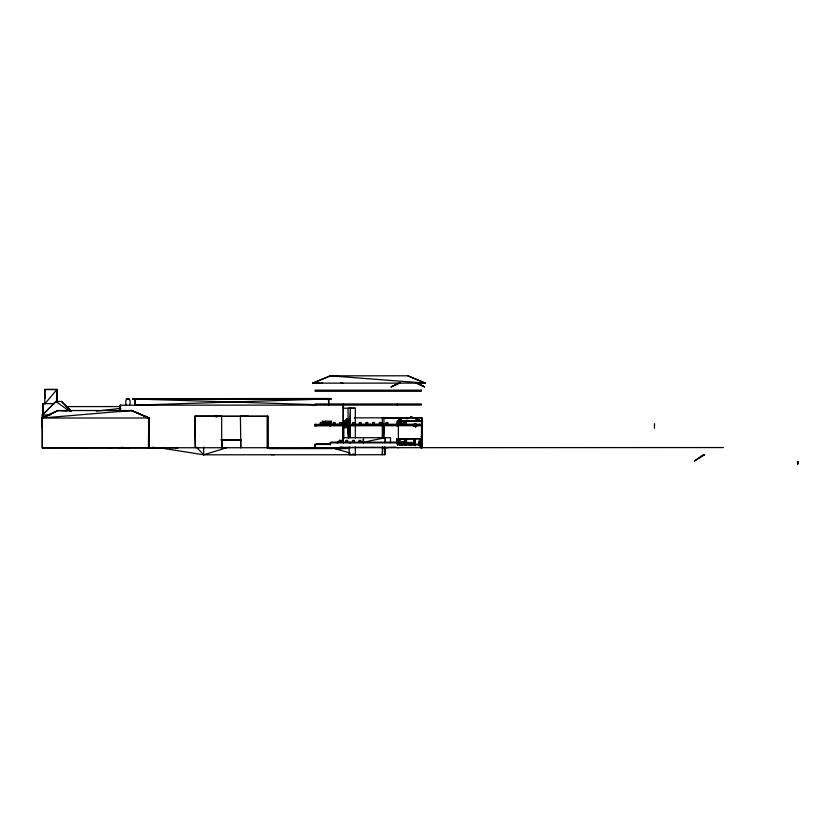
<?xml version="1.0" encoding="UTF-8"?>
<svg xmlns="http://www.w3.org/2000/svg" width="840" height="840" viewBox="0 0 840 840"><rect width="100%" height="100%" fill="white"/><g stroke="black" fill="none" stroke-linecap="round" stroke-linejoin="round"><path stroke-width="1.26" d="M382.316 447.08L382.368 454.724L382.862 447.08M382.326 438.175L382.294 417.806M420.966 447.72L421.806 447.72L421.796 436.663L420.966 436.663M221.771 439.856L221.939 447.709L221.928 439.856M120.414 405.185L119.973 411.621M330.897 421.04L330.897 424.893M363.447 442.764L363.489 438.911L363.5 442.88M396.68 442.764L396.721 438.911M397.226 421.04L397.226 424.893M123.9 411.169L131.639 410.519L149.132 417.995L149.142 447.752L149.121 417.995L131.639 410.519L57.887 410.55L42 418.036L58.181 410.55L67.148 411.149M328.241 424.662L328.293 422.898L328.314 423.885M404.806 442.817L404.135 441.011L404.24 444.224M400.554 423.245C400.459 427.151 399.903 418.173 401.247 423.255M347.739 427.445L347.939 418.593L343.004 422.572M348.191 437.714L348.201 426.269L343.917 426.269M327.401 424.137C328.944 421.606 327.233 423.581 328.23 422.877M404.303 443.058C404.544 439.572 403.399 444.528 404.177 442.848M797.454 462.483L797.675 464.205L797.79 461.58M401.216 423.119L400.764 421.953L400.27 422.961M403.862 442.733L403.914 441.578M348.642 437.524L350.332 408.209L350.354 437.524M404.261 443.604L404.072 443.782M383.429 438.175L384.248 425.45M421.239 444.034L421.785 436.663M400.638 423.465L400.355 422.237M328.419 423.832L328.199 423.161L327.947 424.389M400.785 422.132L400.439 424.116M327.348 424.158L328.135 423.171M400.691 422.132L400.754 422.678M400.638 423.99L400.376 424.599M404.009 442.334L403.788 442.512M797.654 461.538L797.517 462.966M327.831 423.602L327.947 424.505M346.07 423.654L347.256 418.593L343.822 422.226M400.26 422.006L400.187 422.888M797.706 464.111L797.696 463.155L797.779 463.754M797.559 462.987L797.811 461.748M240.629 440.37L221.582 440.381L240.492 440.37M322.697 424.41L322.802 421.134M797.937 462.945L797.874 462.284M407.788 418.834L401.405 417.774L398.612 421.155L401.405 421.187M348.747 437.608L348.201 426.269L348.831 437.714M45.014 403.641L56.973 389.477L57.204 402.35M50.274 415.002L42.515 415.002L42.525 417.532L42.515 415.002L55.86 401.51L61.604 401.499L71.389 411.401M340.526 449.505L338.016 449.547L334.31 448.119M330.897 398.559L331.338 398.895L132.531 398.664L331.338 398.57L132.531 398.664L132.993 399M415.989 423.423L413.354 424.473M414.404 443.289L411.254 444.864M400.05 382.557L390.968 386.915L399.798 382.778M391.587 386.862L399.798 382.798M42.662 418.047L57.887 410.55M320.397 383.502L322.665 382.515M312.711 383.156L330.33 375.837L407.799 375.795L425.387 383.103L312.721 383.156L330.33 375.837L425.387 383.103M343.256 383.492L340.967 382.505M159.695 447.815L203.69 454.797L227.493 447.479M153.835 447.174L150.99 447.815M390.495 442.596L390.516 437.693L385.245 437.693L363.562 442.239L396.68 442.144M119.773 447.762L123.008 447.29M96.306 411.138L120.866 408.334M70.423 409.511L67.851 409.132M314.675 425.67L317.09 425.481M312.889 383.166L319.389 382.662M315.368 404.649L135.209 398.99L135.209 405.163L328.744 398.895L328.755 405.08L328.419 398.885M269.535 448.623L348.925 448.55L347.959 447.689L349.23 447.689M266.774 447.752L278.093 447.731M126.326 405.143C123.207 396.554 132.647 396.554 129.528 405.143M129.528 399.042L126.326 399.042M148.145 399.031L150.969 399.031M216.951 417.081L214.441 416.325L221.917 416.325M221.718 439.856L221.718 447.699L221.645 416.315L194.817 416.336L268.128 416.315L268.149 447.689L267.288 447.668L267.278 416.294L268.128 416.315M400.449 421.144L421.869 421.144L398.36 421.155L398.37 439.205L421.806 438.711L398.36 438.701M419.244 421.155L421.827 421.166L410.603 416.693L421.554 421.144L421.565 438.701L421.565 421.144M419.024 445.589L420.536 445.599M126.546 447.825L126.903 447.825M175.791 447.794L177.965 447.794L169.543 447.794M42.641 417.942L42.641 403.631L45.423 403.641M54.548 403.631L42.641 403.631L42.735 417.942M66.15 406.592L120.771 406.57M342.542 408.209L355.31 408.209L355.32 437.923M195.321 447.731L194.817 416.336L267.509 416.294L267.519 447.678M148.417 447.752L148.754 417.984L42 418.036L131.345 410.508L148.459 417.974M354.27 417.837L421.921 417.795L421.921 447.709L421.848 417.764L383.933 417.753L383.943 438.564M322.203 422.51L320.313 422.51L320.313 424.998M330.939 422.52L331.369 424.998M344.159 423.486L345.986 423.486M330.445 424.274L323.62 424.274L323.62 424.998M330.939 424.274L350.123 424.274L350.123 424.998M370.293 424.274L376.793 424.274L376.793 424.998M397.288 424.284L420.189 424.284L420.189 424.998M314.675 424.998L420.903 424.998L420.903 425.67L314.675 425.806L314.675 424.41L323.127 424.41L323.159 421.88L323.127 424.998M413.395 425.534L418.373 425.67M412.87 425.344L416.02 426.878L414.445 425.681M343.728 427.728L348.421 427.728L348.673 438.144M343.046 437.724L385.245 437.703L385.256 442.502M405.279 438.953L405.279 442.68L405.248 438.953L406.507 438.963L406.507 442.691M421.68 438.953L420.378 438.942L420.389 441.431M220.804 439.897L241.112 439.897M363.342 442.144L350.165 442.144L350.165 442.88M419.024 442.166L420.473 442.166M401.877 442.386L401.447 444.129M402.066 442.386L403.956 442.386M398.958 442.88L329.794 442.88L329.794 444.308L315.137 444.308L315.168 447.668M401.216 443.32L405.731 443.32M397.394 443.541L399.661 443.541M401.216 443.656L405.731 443.656M401.216 443.993L405.731 443.993M397.394 444.213L400.47 444.213M401.216 444.329L405.731 444.329M406.917 444.308L408.828 444.308M315.683 444.444L330.32 444.444M401.216 444.675L405.731 444.675M397.394 444.864L420.536 444.864M339.224 447.332L390.516 447.31M395.861 447.353L390.989 447.405M108.108 447.783L111.258 447.772M128.993 447.825L129.675 447.867M147.588 447.804L148.312 447.804M390.495 447.405L395.881 447.374M415.002 447.374L415.611 447.374M723.376 447.552L42.682 447.804M163.097 447.856L42.294 447.919L42.284 414.425M348.054 447.72L350.354 447.72M384.394 447.741L388.143 447.731M397.761 447.731L398.601 447.731M80.483 447.878L82.1 447.878M196.549 447.206L203.69 454.797L384.762 454.724L384.762 447.08M271.394 454.766L272.181 454.766M273.326 454.766L274.113 454.766M132.993 398.675L289.58 398.853M327.421 398.895L330.897 398.885M355.31 408.209L348.044 408.209L348.054 424.778M401.405 420.053L401.405 417.774L383.933 417.753L384.741 417.806M311.504 447.709L312.732 447.709M156.083 447.794L165.805 447.804M355.331 446.964L355.331 454.713L349.125 454.713L349.115 446.964M401.405 417.774L398.612 417.743L398.612 421.649M406.35 438.953L406.35 445.169M240.87 447.699L240.398 416.304L248.609 416.325M42.147 418.036L42.43 428.39M135.209 405.163L135.209 398.99L135.534 405.174M131.639 410.519L149.132 417.995M123.48 447.836L122.913 447.815L123.711 447.846M86.541 447.867L85.722 447.825M343.13 405.058L343.151 442.491L343.434 405.069M383.954 447.668L384.52 447.699M343.151 447.657L343.686 447.678M42.515 415.002L55.86 401.51L69.573 411.243M419.296 420.756L421.848 421.176M415.433 382.526L424.641 386.894L415.548 382.546M340.872 447.174L343.455 447.668M334.016 448.193L350.312 453.18M352.821 453.947L355.331 454.713M407.799 375.795L425.261 383.093M404.387 441.556L404.87 442.858M416.199 382.767L424.389 386.852M412.87 425.303L415.495 426.878M61.604 401.499L71.316 411.39M421.25 440.349L421.806 447.72M348.169 430.29L348.621 437.745M349.87 432.421L350.028 437.524M406.917 444.14L406.938 444.864L406.938 442.386L408.807 442.386L408.807 444.864M194.817 416.336L195.3 446.418M44.93 398.496L44.782 389.487L57.204 389.487L57.005 402.339L56.973 389.477L44.782 389.487L44.793 403.631M315.137 444.308L315.168 446.88M120.036 411.632L119.963 405.174L421.365 405.08L421.365 403.967L315.137 403.967L315.137 405.08M384.709 447.08L384.762 454.724L384.52 447.058M421.565 438.942L421.68 447.647M414.939 445.169L414.918 438.953L413.679 438.953L413.679 445.169M414.792 438.953L414.803 445.169M399.693 438.953L399.808 445.179L399.851 438.963L398.486 438.963L398.506 442.691M398.622 437.567L398.632 440.087M348.201 426.269L348.201 428.705M347.939 418.593L347.949 427.445M347.256 418.593L347.256 422.384M343.675 425.429L343.675 438.522M343.445 425.418L343.445 438.638L343.455 425.712M240.639 439.845L240.629 447.689M203.679 447.048L203.69 454.797M148.607 417.974L148.628 447.731M42.934 403.641L42.945 417.942M42.294 418.036L42.305 447.794M654.476 423.665L654.476 428.306M420.473 440.717L420.473 447.647L420.326 444.14L397.677 444.14L397.677 444.864M420.263 444.864L420.263 445.589M419.612 424.274L419.612 424.998M419.318 444.14L419.318 444.864M419.129 444.129L419.129 444.864M419.024 440.717L419.024 445.242M415.401 444.14L415.401 444.864M414.907 444.14L414.907 444.864M412.083 444.864L412.083 442.386L410.214 442.386L410.214 444.864M411.474 444.14L411.474 444.864M410.981 444.14L410.981 444.864M409.322 444.14L409.322 444.864M406.371 424.998L406.371 422.52L404.502 422.52L404.502 424.284M405.731 444.864L405.731 442.985L401.216 442.985L401.216 444.864M403.127 424.998L403.127 422.52L402.696 424.998M401.856 441.263L401.856 445.011M398.233 421.659L398.233 423.465M397.551 424.998L397.551 425.67M397.404 424.998L397.499 425.806M397.394 442.88L397.394 444.885M397.268 403.967L397.268 405.08M397.288 421.04L397.288 424.998M397.036 424.998L397.036 425.67M396.795 424.998L396.795 424.274L383.628 424.274L383.628 424.998M396.155 424.998L396.155 425.67M387.818 424.998L387.818 422.52L385.949 422.52L385.949 424.998M385.245 437.693L385.245 442.596M383.46 424.998L383.46 424.284L376.961 424.274L376.961 424.998M381.15 424.998L381.15 422.52L379.281 422.52L379.281 424.998M374.483 424.998L374.483 422.52L372.614 422.52L372.614 424.998M370.325 424.284L370.293 424.998M370.125 424.998L370.125 424.274L363.626 424.274L363.657 424.998M367.815 424.998L367.815 422.52L365.946 422.52L365.946 424.998M363.457 424.998L363.457 424.274L356.958 424.274L356.958 424.998M363.384 438.911L363.342 442.88M361.147 424.998L361.147 422.52L359.279 422.52L359.279 424.998M360.843 442.144L360.843 440.391L358.953 440.391L358.953 442.144M356.79 424.998L356.79 424.274L350.291 424.274L350.291 424.998M354.469 424.998L354.469 422.52L352.601 422.52L352.601 424.998M354.375 442.144L354.396 440.391L352.485 440.391L352.485 442.144M350.007 442.88L350.007 442.144L330.813 442.144L330.813 442.88M347.802 424.284L347.802 422.52L345.933 422.52L345.933 424.998M347.707 442.144L347.707 440.391L345.818 440.391L345.818 442.144M344.054 424.263L343.623 422.51L344.012 425.67L344.012 424.998M343.592 403.967L343.592 405.08M343.497 442.144L343.497 442.88M343.455 424.274L343.455 424.998M343.34 442.144L343.34 442.88M341.366 442.144L341.366 440.391L339.308 440.391L339.308 442.144M341.366 424.998L341.366 422.52L339.497 422.52L339.497 424.284M341.197 440.391L341.197 442.144M339.476 440.391L339.476 442.144M337.606 424.274L337.606 424.998M337.439 424.274L337.439 424.998M337.481 442.144L337.481 442.88M337.323 442.144L337.323 442.88M335.118 424.998L335.118 422.52L333.249 422.52L333.249 424.284M330.96 421.04L330.96 424.998M330.351 422.583L330.351 426.332M330.32 443.394L330.32 444.906M329.459 425.103L329.459 421.144L325.048 421.144L325.048 425.103M329.185 444.308L329.185 443.688L316.586 443.688L316.586 444.308M327.968 424.998L327.968 422.52L326.099 422.52L326.099 424.284M325.206 421.239L325.206 424.998M322.854 421.04L322.854 423.024M322.381 424.998L322.381 422.52L320.512 422.52L320.512 424.284M315.808 424.274L315.808 424.998M315.284 424.41L315.137 425.806M704.571 454.818L694.386 461.034L703.154 454.818L704.571 454.818M147.809 447.815L147.2 447.804L147.809 447.815M153.825 447.804L153.216 447.804L153.825 447.804M421.365 390.169L315.137 390.169L315.137 391.282L421.365 391.282L421.365 390.169M396.68 438.911L396.617 442.88L396.68 438.911M405.069 444.864L405.069 444.129L405.058 444.864"/></g></svg>
